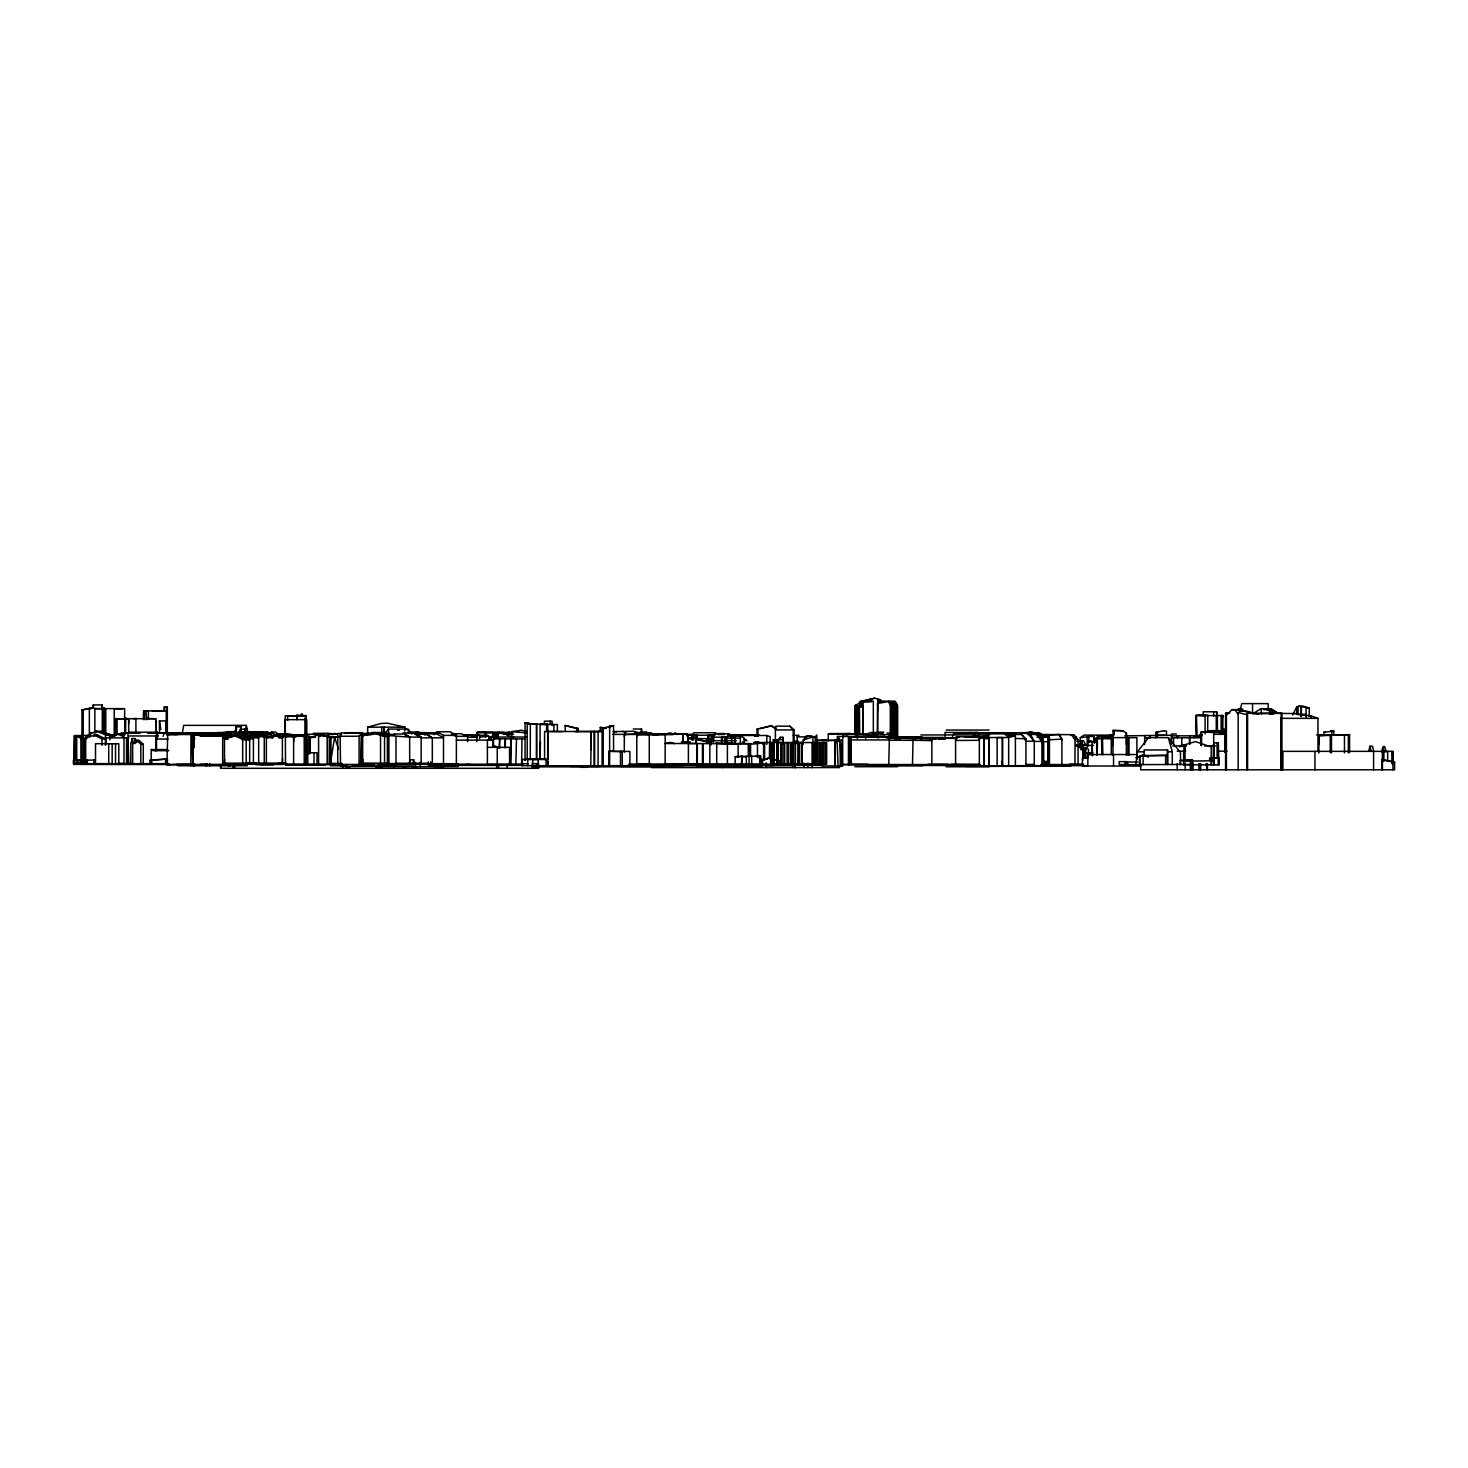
<?xml version="1.0" encoding="UTF-8"?>
<svg xmlns="http://www.w3.org/2000/svg" width="1468" height="1468" viewBox="0 0 1468 1468"><rect width="100%" height="100%" fill="white"/><g stroke="black" fill="none" stroke-linecap="round" stroke-linejoin="round"><path stroke-width="1.5" d="M102.044 708.383L102.044 704.952M525.067 760.571L525.067 722.751L530.352 723.687L530.278 759.36L536.572 759.084L536.572 724.201M726.128 741.909L726.128 737.431M741.487 736.257L728.055 736.257L726.807 738.184L735.083 738.11L735.083 742.551L735.083 738.11L740.331 738.055L741.487 736.257L744.203 738.11L744.221 742.533M795.197 763.599L795.197 767.581L795.197 763.36M1155.958 735.284L1155.958 732.404L1157.445 732.092L1157.445 736.624M1113.093 730.458L1122.726 730.734L1113.093 730.458L1113.093 737.175M1122.726 730.734L1126.396 733.138L1126.36 755.158M104.815 724.274L104.962 713.173M1280.812 745.193L1281.179 718.347L1281.179 769.801L1281.179 713.173M128.633 723.632L128.707 719.1L124.725 718.127L124.725 733.56M688.18 742.863L687.905 738.441C703.814 734.661 690.749 744.459 697.961 739.707L710.824 741.927L709.484 738.899L707.778 738.881L706.42 741.927M540.096 724.219L540.096 759.084L544.408 759.103M540.096 759.084L540.463 741.689M1112.983 755.139L1112.964 734.661L1113.992 734.679L1114.084 730.734L1113.093 730.715M103.366 730.899L103.512 726.458M1077.457 745.836L1081.127 743.762L1081.2 749.983M362.798 759.378L362.651 763.69L362.651 733.156L341.475 732.899L340.154 735.358L340.521 764.443M282.553 758.864L282.37 763.397L282.37 735.174L285.508 735.174L286.352 737.23M224.677 759.084L224.476 763.47L224.476 735.229L193.115 735.321L193.17 765.856M287.6 716.09L306.133 715.613L296.83 716.09L296.83 719.65L296.885 714.879L300.353 715.632L301.601 713.98L303.876 716.127M778.591 744.037L778.591 739.615L780.297 737.285L782.976 737.34L782.811 744.037M548.041 761.543L547.674 765.69L547.674 731.504L562.538 731.559M891.425 735.028L891.425 705.613L888.654 701.52L877.534 703.484L877.295 734.349M1041.069 764.461L1078.062 764.626L1078.062 739.67L1074.374 735.229L1072.117 735.229L1075.035 738.881L1074.961 764.626M1111.68 734.991L1109.716 735.505M798.409 759.727L797.876 764.021L797.876 742.496L802.023 742.68L802.023 764.021M854.89 734.624L854.963 705.723L861.294 701.961L859.441 705.723L859.697 734.624M365.147 734.936L366.505 733.468L372.762 733.505M341.879 763.378L330.373 763.378L334.649 737.12L338.814 737.101M1222.037 719.981L1222.789 715.595L1196.548 715.466L1196.548 736.092M413.719 763.323L413.719 759.782L410.049 759.782L409.388 763.323M413.719 759.782L413.077 763.323M1296.226 714.255L1311.364 715.98L1317.97 718.347L1317.97 751.359M889.186 738.037L888.746 740.221L912.509 740.331L912.968 738.037L915.995 738.477L889.186 738.037L935.52 738.808L913.059 737.89L912.509 764.589M980.055 736.789L956.329 736.789L955.595 740.478L979.34 740.312L980.055 736.789L982.514 737.303M888.746 764.589L889.424 736.734L895.04 736.844L886.415 736.808M932.492 737.89L931.85 740.643L912.509 740.221M1112.946 745.524L1112.946 738.679L1110.303 734.624L1108.322 737.633L1099.073 736.367L1098.853 738.789M697.961 739.707L707.025 741.964L707.778 738.881M133.588 743.579L134.873 738.532L132.267 738.532L130.799 743.689L130.799 764.076M1085.329 749.542L1087.182 747.891L1088.467 749.542L1088.467 755.745M304.592 741.267L305.803 736.899L299.233 735.193L293.618 736.899L293.839 741.267M262.442 734.587L260.772 732.257L252.955 732.257L252.551 733.67L252.973 732.293L238.954 732.293L235.889 733.56M1373.699 751.359L1372.507 746.239L1369.956 746.239L1368.726 751.359M240.495 733.633C236.954 724.917 247.23 733.431 246.22 725.357L183.702 725.357L182.472 732.275M241.137 733.486L241.137 726.899L235.926 726.899L236.66 733.633M240.495 729.046L241.137 726.899M194.363 765.856L194.583 763.764L194.583 765.856M983.45 737.101L964.971 737.028L982.826 737.505M855.972 734.624L855.972 705.117M1167.684 751.799L1172.29 751.781L1172.29 764.498M649.388 735.009L649.076 733.358L645.645 732.55L645.039 734.495L636.506 734.569M1220.275 732.844L1220.385 734.33M983.854 765.801L984.276 737.358L989.138 737.358L989.138 765.801M988.698 765.801L989.138 737.358M1381.461 751.763L1383.205 746.423L1383.884 751.763L1386.306 751.359M952.457 736.863L953.686 733.394L979.101 733.266M1310.685 717.815L1311.364 715.98M156.507 750.442L156.507 739.028L158.159 735.633M838.54 739.982L838.87 739.101L837.054 739.707L835.237 743.964M163.058 736.33L164.269 733.211M259.726 734.899L260.772 732.257M858.156 734.624L858.56 705.704L857.018 706.567L856.908 705.08L855.972 706.31M978.385 736.11L979.706 732.844L1025.985 732.844M155.883 750.974L155.883 735.982L157.516 732.202L128.854 732.202L127.918 734.606L128.854 763.819M265.561 736.606L266.222 735.101L251.01 735.101M90.3 735.34L74.501 735.633L73.749 764.424L170.673 764.516M228.457 737.358L230.127 733.596L208.97 733.761M624.304 736.385L625.166 734.459L636.672 733.963L687.299 733.982L688.272 736.863L687.244 736.863M636.782 736.404L637.663 734.459L649.223 733.963M1183.814 761.158L1184.823 760.754L1184.823 751.029M305.234 736.22L309.142 736.22L307.473 739.817L307.473 754.552M236.66 729.064L235.797 730.936L235.008 730.22M1184.291 761.176L1213.651 760.754L1213.651 764.846M195.372 733.945L192.767 737.854M229.577 735.835L226.861 738.844M1292.666 715.008L1296.758 706.86L1302.483 705.998L1309.236 708.09L1309.236 716.292M1079.714 744.753L1081.971 740.606L1083.439 740.606L1085.696 744.753M1303.382 714.769L1302.391 714.953M266.185 734.257L267.561 731.89L269.194 733.468M778.902 739.615L780.297 737.285M1181.006 746.661L1182.015 744.992L1185.869 744.992M890.305 702.805L891.994 702.915L893.076 705.613L893.076 735.028M891.994 702.915L895.774 702.346L897.554 705.613L897.554 737.303M416.27 732.275L424.674 733.468M726.807 742.533L726.807 737.211L728.99 733.816L731.192 737.982M797.216 743.799L797.216 736.899L798.445 735.009L799.106 736.275M1107.643 738.679L1108.322 737.633M744.643 740.826L745.726 739.23L746.955 740.973M624.304 752.203L624.304 734.385L626.322 731.504L633.369 731.156L637.406 732.66L637.406 734.385M384.799 734.018L388.268 729.082L408.177 729.064L411.682 734.018M193.482 748.588L193.482 737.138L195.428 734.404L210.86 734.404M859.661 704.658L861.643 701.961L862.762 707.117L862.762 734.624M920.986 739.615L922.601 737.45M362.541 733.963L361.825 734.899M1167.684 764.498L1167.684 749.964L1144.141 749.964L1144.141 755.414L1167.39 755.378L1143.113 756.002L1144.324 755.158L1143.113 754.956L1139.553 756.259L1139.553 764.498M815.235 743.799L815.235 736.881L806.593 735.743L803.198 740.129L803.198 744.386M858.156 706.714L859.441 705.723M1135.865 764.498L1137.388 751.836L1148.582 737.633L1168.345 737.633L1180.492 752.46L1180.492 764.498M1086.063 757.818L1085.623 747.891L1084.357 749.542L1084.357 757.818M1084.577 749.542L1085.733 748.074M300.922 715.98L302.335 714.2M296.976 715.834L300.353 715.632M506.845 734.807L508.956 732.257L512.424 732.257M887.094 738.331L889.535 735.523L891.351 735.45M691.648 739.633L691.648 735.211L693.795 732.752L715.723 732.752L713.558 735.211L713.558 741.854M365.624 734.991L366.725 733.743L364.064 734.771M1097.018 754.662L1097.018 738.679L1099.073 736.367M1179.52 746.9L1180.969 745.414M1226.404 715.246L1231.964 709.668L1241.543 710.145M241.082 764.7L166.893 764.956L167.719 734.202L191.831 734.202L192.73 764.956M166.893 735.028L191.831 734.202M1080.264 745.726L1080.264 737.743L1088.816 736.569C1096.156 736.275 1094.082 735.743 1095.036 742.735M227.723 733.284L228.439 732.587L212.493 733.339M329.566 734.33L337.181 733.816L328.263 734.569M233.228 735.028L234.421 733.945L238.422 734.642M433.904 734.697L437.17 731.743L450.07 731.743L456.42 735.395L456.364 764.131L522.865 764.369M143.277 764.076L143.277 744.313L138.91 740.202L136.579 740.202L132.652 743.542L132.652 764.076M137.57 741.34L134.873 743.615L134.873 738.532M1047.767 761.433L1043.124 765.103L1043.106 736.991L1049.437 737.175L1049.437 765.103L1040.94 765.103M697.025 735.431L692.199 735.358L691.942 738.771M86.759 738.643L80.318 738.661L80.905 737.064L74.391 735.707L74.391 760.791M80.318 737.486L75.088 735.541L75.088 760.846M1074.723 738.312L1076.539 736.973M712.971 735.358L707.925 735.431L712.971 735.358L712.861 742.001M673.867 733.725L675.262 732.716L677.372 734.569M1080.264 737.743L1084.081 735.119L1112.56 735.119M722.458 767.581L726.109 765.195M264.552 736.606L271.525 732.055L275.452 732.055L282.59 737.266M1333.696 735.321L1349.569 734.661L1349.569 752.607M1268.26 708.75L1273.196 711.741L1273.196 713.925L1266.187 708.75L1260.865 708.75L1252.553 713.925L1276.059 713.338L1276.059 711.741L1271.141 708.75L1263.746 709.815M296.408 734.936L306.537 735.395M1238.185 769.801L1238.185 712.604L1241.286 710.696L1258.626 713.925M493.12 745.267L499.652 747.909L499.689 738.661L493.487 738.991L493.487 745.524M257.102 737.578L258.662 737.762L258.662 763.47M493.487 738.991L497.028 737.046L526.7 737.028M1318.888 752.956L1318.888 734.899L1349.569 734.661M499.102 747.671L499.689 738.661M651.902 765.911L521.599 765.69L522.002 739.083M490.349 739.083L490.349 736.844L494.551 735.431L492.844 735.523L493.707 735.064L496.423 736.477M490.973 739.083L492.037 736.771L490.349 736.844M507.488 735.358L514.002 737.358L512.277 737.285M504.717 747.671L505.359 738.661L505.359 747.671M510.258 764.865L510.919 738.698L510.919 764.865M515.819 764.865L516.479 739.083M205.612 736.074L208.896 734.367M602.082 765.69L602.082 728.44L603.201 727.889L603.201 765.69M87.805 735.34L96.227 731.229L100.76 731.229L109.898 734.679L109.898 739.817M1236.405 710.072L1240.442 708.457L1237.084 710.072M1087.953 746.368L1087.953 741.817L1090.43 740.624L1093.22 741.817M258.313 733.486L262.442 731.541M327.401 735.174L331.107 733.413L327.401 734.881M332.337 734.771L335.181 733.413L326.96 734.899M229.87 765.856L228.201 765.856L229.834 765.745M330.061 764.443L330.135 737.101L318.593 734.862L309.656 737.707L309.656 753.341M340.521 736.294L359.091 736.202L361.55 732.917L361.55 764.443L340.154 764.443M379.368 732.881L385.992 732.642M371.294 734.018L370.56 733.982M770.516 757.451L760.644 760.919L770.516 757.451L772.608 764.296M191.611 734.33L193.794 733.394L187.941 733.431M117.917 734.697L121.385 733.211L140.249 733.211M229.357 735.578L199.832 735.578L208.438 734.826L205.171 736.22M224.476 735.229L225.595 739.34L224.476 738.844L233.485 735.174L237.027 735.174L246.184 739.321L246.184 763.507M402.636 768.296L406.489 766.736M233.412 736.33L242.275 734.257L253.413 738.698L249.67 738.679L238.587 734.257M238.403 735.798L236.054 736.165M319.657 736L323.088 734.642L328.245 737.156L334.649 737.12L338.502 749.231M1096.706 755.139L1096.706 738.239L1099.367 737.762M123.771 735.321L117.385 733.761L109.439 736.771L112.082 736.734M603.201 728.018L613.551 725.596L613.551 751.451M608.651 727.431L613.551 725.596M988.203 735.872L979.34 737.578L979.34 765.801L1041.986 765.617L1041.876 737.009L1043.106 736.991M1135.865 757.708L1139.755 756.259L1139.755 764.498M291.967 736.422L296.995 734.569M864.652 734.826L870.799 732.55L878.359 732.55L884.25 734.936L876.946 735.028L870.799 732.55M1137.388 757.708L1142.599 755.8M278.828 737.982L286.535 735.248L296.573 736.716M532.352 765.69L532.866 759.36M532.352 759.543L538.683 759.36M842.962 734.844L847.917 734.422L846.541 734.807M463.117 736.404L466.732 735.174M828.282 740.881L828.282 734.073L829.842 733.541L850.284 733.541L843.972 734.018M266.35 763.397L266.35 737.835L274.241 735.174L283.471 737.395M270.02 737.872L278.021 735.174M767.929 758.571L760.644 759.763M741.267 765.47L741.927 756.204L741.927 765.47M322.666 734.862L319.125 735.982L323.088 734.642L328.245 736.808M300.83 735.193L298.243 736.257M741.267 756.424L760.699 756.112L760.699 765.47M649.278 734.44L661.407 734.477M1184.291 760.351L1184.291 744.9L1195.484 741.615L1211.284 746.973L1211.1 764.846M636.782 734.422L648.911 734.477L636.782 734.422L636.782 764.204M932.749 739.01L938.346 738.037L934.621 739.12M1041.986 735.633L1059.18 734.422L1061.915 739.138L1061.915 764.791L1040.757 764.791M93.897 734.899L101.953 738.954L105.421 738.936L97.402 734.899L85.695 737.175L85.695 764.424M366.486 733.651L367.679 734.936L367.679 727.155L381.001 723.485L387.387 723.173L404.838 727.155L404.838 731.046M93.567 735.963L97.402 734.899M87.805 737.56L85.695 737.175M473.1 736.441L477.1 735.248M310.666 737.707L315.088 737.211M759.929 728.642L771.526 725.779L776.333 728.477M748.9 744.404L763.599 742.973L763.599 759.598M509.029 734.459L503.818 734.239L509.396 732.862M1209.815 757.855L1214.128 757.782M136.359 733.229L137.57 733.046M757.029 735.651L757.029 729.137L771.526 725.779M1209.357 758.883L1218.844 757.782L1218.844 764.846L1183.061 764.791M874.818 698.199L859.661 701.796L874.506 698.199L880.653 699.961L880.653 701.796L877.754 701.796M257.781 737.193L248.019 733.009L244.11 733.009L228.623 737.762M1266.609 709.815L1271.141 708.75M692.492 739.835L692.492 735.45L696.639 735.431L696.126 740.991M255.726 736.239L262.093 734.844L269.415 736.918L253.964 736.551M1319.218 744.221L1318.888 735.468L1323.934 735.413L1323.934 732.293L1333.77 731.082L1333.77 735.45M477.357 736.863L477.357 732.422L486.018 732.385L476.953 732.459L476.806 741.689M200.731 733.064L203.061 732.605M1166.436 735.505L1166.51 731.137L1163.977 730.715M362.651 733.156L363.715 735.651L362.651 735.174L372.138 733.193L384.543 735.927L384.543 763.69M369.147 734.661L376.193 733.193L384.543 735.927M1164.381 730.66L1155.958 732.404L1155.958 736.899M185.408 733.376L222.31 732.532L227.944 734.862M1201.558 732.44L1209.724 730.77L1210.825 732.055M774.719 765.47L735.193 765.47L735.193 756.699L741.927 756.204M565.308 731.523L565.07 725.504L578.319 728.495L578.319 731.468L576.851 731.559L576.851 728.495L565.07 725.504M753.8 742.881L757.983 742.056L764.608 744.166L756.662 742.056L753.469 742.643M1036.995 737.175L1049.437 737.175M1043.821 737.303L1048.225 736.422M389.185 735.431L382.487 735.798M81.969 737.083L81.969 709.888L93.071 708.126M91.236 708.457L81.969 709.888M1024.187 733.431L1030.72 732.257L1041.161 733.578M1028.573 732.642L1030.646 732.257M1024.205 733.413C1024.499 730.825 1046.152 734.404 1038.702 733.688M338.814 736.496L330.392 737.762L334.649 737.12M1024.737 733.413L1031.343 732.238M485.541 732.495L485.541 736.918L485.541 732.495L493.046 732.514L493.046 736.936M1268.187 709.925L1268.187 703.612L1241.781 703.612C1238.185 715.338 1245.598 708.365 1251.121 713.081M687.299 742.478L681.446 742.478L690.254 742.001L681.978 742.001M189.555 733.596L187.188 733.56M1241.818 710.989L1243.635 710.696M1209.815 745.983L1213.761 745.414L1210.109 745.983M493.046 732.514L492.532 736.991M498.753 732.404L498.074 736.936M1201.099 735.101L1199.283 735.358L1202.255 735.413M602.082 730.972L598.082 731.523L598.082 765.69M665.683 733.982L662.05 734.44L665.775 734.33M1092.192 755.525L1092.082 742.001L1095.99 741.579M363.715 734.624L367.936 734.165L362.761 734.165M305.858 752.992L307.785 752.79L307.785 765.287M1099.367 738.257L1095.917 738.404L1095.917 741.909L1097.458 741.927L1097.11 755.139M247.211 734.128L247.34 729.192L247.34 733.761M479.614 737.101L488.789 736.239L488.679 740.239M667.646 734.44L645.571 734.44L672.968 734.569M384.322 736L388.837 735.633M385.662 736.239L389.681 735.908M687.299 733.982L669.647 734.422M1137.994 761.984L1127.864 761.984L1127.864 764.663L1192.401 764.424L1192.401 759.653L1184.181 760.185M1180.345 764.424L1180.345 760.479L1192.401 759.653M104.081 708.659L102.265 707.998L105.035 708.732L102.265 708.622M150.103 763.58L150.103 760.185L167.407 759.048L167.389 763.635M150.103 760.185L167.407 759.048M1164.381 735.284L1124.892 735.89L1126.525 735.908L1126.396 733.138M971.1 732.514L962.513 733.082L978 732.514L979.89 734.239M383.313 735.101C395.754 735.89 408.324 737.707 421.169 736.918L421.169 763.782M688.198 743.469L697.318 743.524L697.318 763.947L665.151 763.947M1269.325 714.145L1273.196 713.925M1087.953 757.928L1082.393 758.259L1082.393 765.984L1140.875 766.076M423.279 732.899L417.096 733.248L438.657 733.009M1070.851 735.431L1074.374 735.229M1000.827 732.642L1008.718 733.027M1061.915 739.138L1049.437 739.762L1046.317 734.422M490.973 737.34L497.028 737.046L496.991 732.532L507.946 734.606L499.322 732.532M499.102 738.954L505.359 738.661M504.717 738.991L510.919 738.698M510.258 739.046L516.479 738.734M515.819 739.083L522.002 738.789M521.635 738.991L525.067 738.826M1298.464 705.998L1309.236 708.09M755.58 756.387L759.727 756.204L759.727 765.47M368.468 734.495L375.478 732.917L384.543 736.422L388.91 736.551L388.91 763.415L360.963 763.342M652.893 734.495L657.682 734.569M982.019 733.193L1015.984 733.174L1008.351 732.642M382.818 734.165L394.855 734.551M367.679 727.155L404.838 727.155L398.434 727.155M409.26 733.119L411.756 733.064M418.197 733.119L420.71 733.064M1241.139 709.613L1231.964 709.668M225.008 732.716C258.35 731.523 204.272 733.284 230.109 732.128M227.412 732.734L218.897 732.844M235.192 732.569L240.422 734.991M1330.632 735.284L1320.778 734.862M286.847 736.734L285.508 736.716L294.976 736.808L293.618 736.899M828.282 734.073L865.698 734.073L865.698 738.624M815.235 736.881L806.593 735.743M1034.279 741.156L1025.93 741.303L1021.086 733.027L1029.527 733.027L1034.279 741.156L1034.279 765.617M195.831 733.138L216.42 732.881M228.623 737.285L231.687 737.248M330.135 737.101L318.593 734.862L318.593 764.498M876.139 733.064L882.708 732.972M114.376 736.184L109.898 735.615M804.152 740.129L803.198 740.129L812.905 736.918L812.978 763.984M485.633 732.55L508.974 732.349M777.508 760.442L779.031 760.442L779.031 764.296L696.382 764.094M1184.291 744.9L1184.493 760.351M1382.379 759.837L1382.195 769.801M574.318 731.559L599.366 731.523M109.898 734.679L105.421 734.697L96.227 731.229M414.618 733.615L424.858 733.872L425.096 735.284M306.041 765.287L306.041 736.257L298.022 736.019M233.485 735.174L242.679 739.34L249.67 740.037L241.119 737.505M750.57 755.084L750.57 743.67L748.276 743.689L748.276 755.084M1037.894 733.725L1040.684 733.706L1044.849 737.67M1035.032 733.761L1039.583 733.743L1030.793 732.22M691.648 735.211L692.089 739.835M224.476 738.844L228.035 739.34M797.216 736.899L806.446 736.863M1008.424 735.853L1015.397 735.853L1004.773 733.853L990.331 733.853L979.34 737.578L1008.663 737.505L1015.397 735.853L1015.397 765.801M1180.345 760.479L1181.795 760.461M540.811 724.531L547.729 724.44L547.729 731.009M757.029 729.137L757.983 729.119L757.983 735.651M362.651 735.174L364.963 735.174M259.304 735.56L252.111 735.578L266.222 735.101M209.869 736.019L211.906 736.019M852.853 736.789L855.275 736.789L850.669 736.734L850.669 764.424L965.834 764.681M936.089 738.331L945.098 739.266M1112.983 737.633L1126.341 737.615M1149.517 738.037L1144.636 738.037L1148.104 737.67M697.318 743.524L665.151 743.524L669.848 742.386L674.693 743.579M894.966 701.135L877.754 701.135L880.653 701.796M871.515 701.796L861.055 701.796L871.515 701.19M89.071 708.255L94.87 708.255L94.833 733.101M102.87 732.844L102.742 707.998L105.035 708.659M94.833 708.622L124.633 708.622L124.633 718.806M114.651 708.787L122.578 708.787M146.708 719.779L145.901 710.842L166.233 710.916L166.233 732.275L166.324 720.916L159.443 720.916L159.517 732.275M152.03 710.824L163.517 710.916M1273.196 711.741L1276.059 711.741M1229.799 712.953L1225.578 712.953L1225.578 769.801M1274.04 713.338L1297.675 713.595M1298.006 714.255L1306.318 714.255L1306.318 717.301M1196.218 735.138L1196.035 715.356L1196.842 736.092M1205.081 734L1205.118 715.191L1207.852 715.632M298.261 715.834L285.251 715.834L285.508 765.25L317.015 765.03L317.015 752.754L305.858 752.754M1205.118 715.191L1196.035 715.356M136.267 718.421L133.148 718.696M1280.5 718.347L1317.97 718.347M114.889 736.312L114.889 718.678L156.067 718.714L156.067 732.422M115.844 718.843L126.303 718.843M128.707 719.1L124.725 718.127M154.672 718.714L146.561 718.494M306.115 719.65L284.792 719.65L284.792 735.211M155.902 721.008L155.7 732.349M525.067 722.751L530.352 723.687M540.352 724.293L557.363 724.531L557.363 731.358M794.096 729.926L789.839 726.165L775.856 726.165L775.416 729.926L794.096 729.926L794.096 743.524M600.265 727.412L605.99 728.165L600.265 727.412L600.265 731.523L602.008 731.468L544.573 731.523L544.573 759.488M576.851 728.495L578.319 728.495M602.082 728.44L605.99 728.44M770.847 725.779L775.416 728.495M633.277 729.009L641.589 729.009L641.589 733.523L641.516 729.009M946.144 730.055L989.157 730.055M397.644 730.183L399.369 730.183M1210.66 730.642L1219.486 730.642M512.002 737.688L512.002 731.651L521.287 730.257L526.572 731.303M626.322 731.504L613.275 731.504L616.505 732.037M227.21 733.56L227.723 731.89M267.561 731.89L238.532 731.89L240.55 733.468M407.884 732.092L419.132 732.238M640.36 732.257L646.599 732.257M94.282 732.44L96.558 732.44M102.008 732.477L114.376 735.56M371.624 732.532L386.176 732.532M409.278 732.569L423.977 732.569M476.953 732.459L503.689 732.422M634.616 732.55L645.645 732.55M978 732.514L945.062 732.44L945.062 736.899M1226.349 732.514L1200.696 732.183L1200.732 745.414M91.75 732.605L89.823 732.605L89.823 737.101M150.103 732.862L153.645 732.862M156.324 732.752L158.544 732.752M163.333 732.844L166.012 732.844M233.889 732.66L240.55 732.66M360.596 732.697L344.815 732.697L345.494 733.615M408.434 733.082L427.812 733.064M432.748 732.826L437.813 732.789M138.322 733.064L123.936 733.064L123.936 736.918L117.385 733.761M147.461 732.936L151.02 732.936M154.984 733.156L156.948 733.156M158.544 733.009L194.216 732.917M376.322 733.009L387.313 733.009M438.914 732.881L403.186 732.936L409.664 736.918L409.664 763.654M886.911 733.064L889.076 733.064M969.577 733.064L975.192 733.064M148.323 733.193L179.903 733.211M225.118 733.266L223.173 733.266M248.771 733.284L271.727 733.468M313.326 733.303L329.089 733.303L329.786 734.642M361.073 733.486L371.918 733.486M724.366 733.468L717.907 733.615M253.395 733.706L271.91 733.725M278.296 733.725L280.682 733.725M341.475 733.486L337.75 733.486L337.75 763.947L341.475 763.947M394.048 734.018L403.149 734M451.997 733.706L460.897 733.706L467.595 736.367L467.595 741.689M179.848 733.945L224.09 734.037M256.386 734.073L271.727 734.073M728.99 733.816L715.705 733.816L713.558 737.193L726.128 737.211L726.073 741.909M1176.382 734.018L1171.574 734.018L1171.574 736.661M229.1 734.22L223.595 734.202M259.799 734.257L263.433 734.661M305.124 734.294L324.722 734.294M503.818 734.239L513.616 734.239M612.596 734.385L624.304 734.385M686.106 734.349L691.355 734.349M1213.706 734.33L1226.349 734.33M174.05 734.477L177.481 734.477M185.207 734.44L203.226 734.44M221.521 734.532L239.449 734.532M362.229 734.587L371.844 734.624M625.166 734.459L637.663 734.459M717.907 734.495L724.366 734.532M894.783 734.679L884.25 734.679L878.359 732.147L883.681 732.165M1027.417 734.44L1071.934 734.661L1074.961 740M1200.384 734.697L1202.255 734.697M290.939 734.991L306.372 734.991M340.227 734.734L341.493 734.734M360.963 734.734L365.037 734.734M728 734.918L759.195 734.973M920.858 734.954L989.579 734.954M1316.576 734.862L1331.476 735.303L1331.476 752.882M293.178 735.266L297.343 735.266M686.4 735.266L713.558 735.211M793.252 735.321L797.179 735.321M865.698 735.193L876.946 735.229L850.614 733.853L861.386 734.807M1155.885 735.284L1171.501 735.284L1171.391 744.349M300.206 735.431L305.748 735.431M463.961 735.34L479.614 735.34L479.614 738.661M728.073 735.486L766.773 735.486L770.149 736.624L770.149 743.047M1042.243 735.413L1046.244 735.413M200.033 735.817L231.687 736.22M258.331 735.89L260.68 735.89M264.717 735.927L272.589 737.798M734.422 735.945L736.275 736.165L735.505 734.752M972.678 735.908L978.422 736M1041.711 735.651L1046.097 735.651M1109.313 735.835L1097.312 735.835L1097.312 742.459M1171.409 735.853L1201.558 735.817M272.534 736.11L268.717 736.11L272.699 737.835M292.26 735.945L297.417 736.22M298.72 736.019L301.784 736.019M758.277 736.092L754.736 736.22M857.789 736.459L837.311 736.459L837.311 740.808M889.424 736.734L850.669 736.734L851.348 764.424M907.279 736.771L894.324 736.771L921.61 736.881M305.179 737.248L314.941 737.248M467.595 737.266L476.806 737.248L470.953 735.743M855.514 736.826L878.635 736.899L873.717 736.826M721.485 737.431L726.807 737.211M1041.986 737.175L1040.775 736.422M244.11 733.009L253.413 737.762L258.662 737.762M978.165 737.505L989.138 737.578M1171.391 737.762L1200.732 737.762L1200.714 735.615L1194.071 736.11L1194.071 737.762M128.854 737.89L105.99 737.89L105.99 744.313M956.457 737.835L941.373 737.835L957.209 738.514M735.083 738.202L731.688 738.202L731.688 742.551M896.636 738.129L900.838 738.936M1096.706 738.239L1098.853 738.239M1097.018 738.679L1112.946 738.679M713.687 738.753L688.07 738.459M744.221 739.065L744.643 740.991M778.591 739.615L783.141 739.615L783.141 744.037M827.805 739.633L815.547 740.496L835.237 740.533M456.364 740.111L493.12 740.111L493.12 747.34M777.618 763.91L773.361 763.91L773.361 739.633L777.618 740.184L777.508 764.296M851.348 739.945L888.746 739.945M488.697 740.239L490.184 740.239M710.824 740.643L736.404 740.643M1076.705 741.303L1080.264 741.303M1087.953 741.817L1096.449 741.817M707.025 741.927L710.824 741.927M1092.082 742.001L1097.275 741.817M753.855 742.478L826.649 742.588L826.649 763.984L778.609 764.021M1092.192 744.973L1092.596 755.708M1075.989 745.322L1085.659 745.322M1078.099 745.45L1093.495 745.45M1075.989 746.001L1080.063 746.001M1172.693 745.946L1186.474 745.946M1204.512 745.946L1215.669 745.946M487.394 747.34L509.561 747.34L509.561 764.131M151.222 749.561L166.893 749.561L168.747 750.68L153.076 750.662L151.222 749.561L151.222 761.488M1177.189 751.194L1185.685 751.029M1217.614 751.194L1227.064 751.194M608.871 765.69L608.871 751.286L629.9 751.451L629.9 765.69M1281.931 751.359L1393.242 751.359L1393.242 763.654M608.871 751.286L622.267 751.653L620.487 751.286L620.487 765.69M1137.388 751.836L1144.324 751.818M1091.183 752.754L1092.761 752.754M306.041 752.79L307.785 752.79M1084.357 752.864L1084.87 757.378M1086.008 752.864L1092.467 752.864M758.057 756.699L758.057 755.58L759.727 756.204M735.193 756.699L745.799 756.699M1213.761 757.782L1218.844 757.782M545.839 759.084L525.727 759.121M521.599 759.488L548.206 759.488L548.206 731.394M771.654 765.47L771.654 759.874L774.719 759.874L770.315 759.121L774.572 760.442M95.181 760.094L73.4 760.094L73.4 763.764L112.155 763.599M761.195 759.965L762.516 760.185L762.516 765.47M1183.061 761.121L1184.823 761.121M1043.124 761.433L1048.684 761.433L1048.684 765.103M1382.379 751.359L1382.379 769.801L1382.195 759.837L1394.6 762.241L1394.6 769.801L1140.691 769.801L1140.691 763.599M73.822 763.066L86.759 763.066M247.028 762.901L256.184 762.901M278.296 763.14L285.086 763.14M79.364 763.305L82.648 763.305M117.513 763.378L123.147 763.378M222.475 763.397L286.04 763.25M396.048 763.433L428.674 763.378M117.385 763.672L169.077 763.635M224.109 763.562L286.59 763.58M329.566 763.764L342.172 763.764M360.577 763.488L457.943 763.709M522.351 763.745L528.26 763.745M532.352 763.599L538.683 763.599M127.918 763.819L168.031 763.837M238.917 763.947L286.352 763.874M329.786 763.91L335.181 763.91M360.688 763.947L361.678 763.947M407.131 763.782L443.501 763.782L443.501 735.376L437.17 731.743M452.511 763.782L458.181 763.782M636.782 763.966L649.957 763.966M78.777 764.259L124.597 764.259M142.947 764.094L167.334 764.094M171.701 764.296L193.794 764.186M200.51 764.296L206.511 764.296M225.778 764.186L236.862 764.186M267.268 764.094L330.685 764.388M362.211 764.222L374.45 764.222M378.065 764.241L398.268 764.241M628.708 764.333L691.355 764.204M802.629 764.241L822.704 764.333M841.568 764.333L867.808 764.333M927.941 764.222L931.538 764.222M933.685 764.112L948.622 764.241M950.603 764.241L979.615 764.167M1069.365 764.112L1083.623 764.112M176.288 764.443L233.449 764.406M260.405 764.553L283.214 764.479M286.077 764.608L330.685 764.479M465.65 764.516L470.512 764.516M489.156 764.479L521.342 764.479M629.001 764.498L767.984 764.479M789.656 764.479L810.061 764.479M822.704 764.388L817.456 764.333M1025.857 764.461L1034.279 764.461M255.744 764.81L273.488 764.81M302.335 764.865L325.437 764.865M382.469 764.901L414.013 764.901M432.161 764.828L453.19 764.828M490.349 764.865L522.443 764.92M628.561 764.865L697.979 764.773M841.549 764.773L960.274 764.718M969.155 764.975L980.496 764.975M354.595 765.158L369.459 765.158M628.267 765.011L670.674 765.232M790.39 765.268L822.41 765.268M896.636 765.03L980.826 765.213M1080.264 765.25L1081.622 765.25M434.271 765.544L428.326 765.544L428.326 761.874M443.464 765.379L520.369 765.379M612.596 765.599L618.212 765.599M629.644 765.562L637.406 765.562M662.857 765.47L683.758 765.47M874.157 765.379L948.53 765.525M247.34 765.745L177.848 765.745M346.852 765.764L330.575 765.764L330.575 761.709M354.173 765.727L397.277 765.727M665.114 765.764L729.009 765.819M766.81 765.617L791.747 765.617M880.598 765.709L922.803 765.69M1057.896 765.654L1086.779 765.654M351.99 766.131L372.67 766.131M697.098 766.094L762.699 766.021M866.414 765.911L887.112 765.911M340.686 766.369L382.873 766.259M434.014 766.479L457.979 766.479M570.667 766.424L581.126 766.424M586.429 766.424L599.421 766.424M620.524 766.406L673.261 766.351M966.238 766.406L1070.814 766.223M379.368 766.59L444.107 766.59M854.89 766.7L897.554 766.7M946.144 766.755L989.157 766.755M533.581 766.846L581.053 766.846M585.787 766.846L665.004 766.846M580.521 767.305L586.815 767.305M651.498 767.581L839.714 767.581M634.892 732.66L637.406 732.66M361.55 733.156L360.541 764.443M673.757 734.183L685.171 734.202M443.501 735.376L456.42 735.395M467.595 736.367L456.42 736.349L451.428 734.367M878.745 736.808L870.707 736.789L872.965 736.826M128.854 735.945L155.883 735.982M289.288 736L294.976 736.808M432.326 763.782L432.326 737.817L421.169 737.835L414.563 733.835L436.84 733.908L443.501 737.835L432.326 737.817L425.72 733.908M983.854 738.679L988.698 738.679M156.507 739.028L168.031 739.046M464.842 735.211L487.413 735.248L488.789 736.239M1218.844 764.846L1218.367 742.881L1213.834 742.881L1213.834 758.259M810.409 737.156L815.235 737.175L816.63 735.009L817.291 741.597M753.855 742.936L763.599 742.973M95.585 708.659L102.283 708.695M773.361 739.633L777.618 740.184M859.697 707.081L862.762 707.117M1330.632 730.825L1333.77 731.082M223.723 737.597L225.595 737.615M194.363 764.534L193.336 763.764L193.336 765.856M116.284 718.751L117.477 718.843L114.889 718.678M1323.934 732.293L1325.292 732.312M691.465 738.771L688.364 738.551M266.35 737.835L268.644 737.854M143.515 719.614C142.781 707.631 145.204 707.741 144.506 719.632M1049.014 741.634L1043.693 741.634L1043.693 765.103M857.679 736.863L860.303 736.881M668.362 733.027L671.463 733.082M794.005 741.156L798.115 741.248M652.691 734.624L658.214 734.734L646.287 732.495L656.948 734.349M1015.397 738.459L1025.93 738.771L1025.93 765.801M103.035 732.844L103.237 708.108L103.237 732.844M136.579 740.202L140.818 744.221L143.277 744.313M738.129 743.872L726.33 743.285L738.129 743.762L738.129 757.433M727.394 743.872L715.54 743.285L750.57 743.67M143.515 710.714L146.708 710.842M1198.31 715.466L1205.265 715.852M117.477 718.769L115.844 718.678L115.844 734.807M1273.196 713.173L1276.059 713.338M1007.287 733.101L1008.461 733.174M512.002 731.651L526.351 732.844M770.443 762.387L772.608 762.589M753.836 743.12L757.745 743.505M1210.825 731.009L1209.687 730.77M374.01 732.532L380.909 733.284M648.617 733.211L658.086 734.734M800.519 742.569L802.023 742.68M361.678 735.358L363.715 735.651M531.031 759.36L525.727 758.809L527.196 758.809L527.196 724.256L547.27 724.219L547.27 730.807M805.95 737.505L807.125 737.67M292.609 736L294.059 736.202L293.068 736.11M769.691 758.699L779.031 760.442M77.859 760.204L82.575 761.085L77.859 760.204L77.859 763.709M257.634 733.706L259.194 734.018M648.617 733.523L654.765 734.734M758.057 755.58L760.699 756.112M304.83 735.982L305.803 736.184L304.225 736.184L304.225 765.25M936.089 738.165L941.227 739.211M956.329 736.789L958.769 737.303M885.901 737.523L868.34 735.743L878.635 737.872M980.826 737.101L983.487 737.67M375.881 766.938L382.267 768.296M762.516 760.185L761.617 760.002L761.617 765.47M1381.902 759.415L1394.6 762.241M622.432 731.339L624.946 731.908M84.392 738.569L80.355 737.725L84.392 738.569L84.392 760.846M125 734.734L121.385 733.211M1238.185 712.604L1246.938 714.622M892.948 738.055L896.948 738.991M102.87 708.108L104.265 708.714M114.357 735.321L106.797 734.422L114.376 736.275M1239.781 708.457L1242.864 709.246M1075.035 738.881L1078.062 739.67M880.653 699.961L877.754 699.19L877.754 734.349M695.649 738.404L695.795 742.808M241.871 738.789L246.184 740.074M346.008 766.938L350.173 768.296M104.228 733.725L108.008 734.991M508.956 732.257L512.222 733.468M238.954 732.293L242.275 733.56M1084.705 748.955L1081.127 743.762M1144.141 755.414L1148.361 757.066M412.269 766.755L416.123 768.296M498.276 747.34L499.652 747.909M274.241 735.174L282.37 738.477M404.434 727.981L407.755 730.11M298.995 734.936L302.793 736.624M404.673 734.716L409.664 736.918M1209.559 758.773L1213.651 760.754M227.21 731.89L230.623 733.56M238.844 733.633L234.88 731.67L227.723 731.633L231.577 733.541M388.91 736.551L387.35 736.459L387.424 763.415M759.158 758.038L761.341 759.213L760.296 759.965M294.407 736.349L290.792 734.183L287.508 734.183L290.958 736.239L287.306 733.853L276.534 733.945L279.672 735.872M425.683 733.835L432.326 737.854M414.637 732.936L421.169 736.918M282.737 733.945L285.875 735.872M742.331 741.927L743.872 742.9M282.388 733.853L285.654 736.055M271.525 732.055L276.865 735.963M249.193 733.596L252.79 736.22M1082.76 760.204L1082.76 749.983L1075.934 744.459L1079.457 747.304M1081.2 748.717L1082.76 749.983M1043.693 761.433L1047.767 765.103L1047.767 737.009M1012.535 735.853L1011.03 734.495L1021.508 734.495L1025.93 738.771M1004.773 733.853L1008.663 737.505L1008.663 765.801M789.839 726.165L793.234 729.926L793.234 743.524M942.107 738.404L941.318 737.45L898.673 737.45L898.966 738.551M921.959 737.45L922.748 738.404M1234.716 709.613L1238.185 714.237M1111.294 738.679L1109.459 735.89L1111.294 738.679L1111.294 754.662M89.273 734.514L90.429 736.294M456.236 763.525L457.869 766.479M1041.876 741.56L1037.362 733.248L1039.179 733.248L1041.895 738.239M1059.107 734.661L1061.915 739.854M252.955 732.257L253.854 734M892.232 702.53L893.829 705.613L893.829 735.028M895.774 702.346L897.352 705.613L897.352 737.303M890.507 702.456L892.049 705.613L892.049 735.028M198.088 734.037L198.657 735.229M226.255 734.037L226.824 735.211M893.939 702.475L895.425 705.613L895.425 737.303M193.115 735.321L194.767 738.899M838.87 739.982L842.045 747.285L838.87 739.101M893.755 702.787L894.874 705.613L894.783 738.973M888.654 701.52L890.287 705.613L890.287 735.028M895.517 702.732L896.636 705.613L896.636 737.303M1040.684 733.706L1042.188 737.67M1081.182 743.982L1083.09 748.955L1083.09 757.708M1384.599 746.423L1386.306 751.763M687.336 735.431L688.235 738.312M246.22 725.357L247.34 729.192M1369.956 746.239L1371.167 751.359M1168.345 737.633L1172.29 751.781M1102.468 737.23L1102.872 754.662M709.484 738.899L710.255 741.927M837.054 739.707L838.081 765.947M854.963 705.723L855.018 734.624M1205.999 763.764L1207.357 769.801L1207.357 763.599M74.501 735.633L75.088 738.661M1001.873 761.452L1002.662 765.801L1002.662 737.615L997.121 737.615L997.121 765.801M1081.971 740.606L1082.705 744.753M692.199 735.358L692.969 739.762M721.54 737.431L722.311 741.909L722.256 737.431M159.443 720.916L160.801 729.559M1260.865 708.75L1261.599 713.925M388.268 729.082L389.13 735.248M1101.532 736.33L1101.807 754.662M877.534 703.484L878.048 710.182M1199.87 763.599L1200.365 769.801M782.976 737.34L783.141 739.615M103.769 708.732L104.32 733.156M591.053 749.726L591.31 731.394L590.778 765.69M1207.302 763.599L1207.357 769.801M1126.36 744.423L1126.36 737.67L1136.893 737.67L1136.874 755.653M1392.948 762.241L1392.948 769.801M1391.866 751.359L1391.866 763.654M1387.682 751.359L1387.682 761.397M1383.884 751.359L1383.884 761.397M1373.589 751.359L1373.589 769.801M1348.34 735.284L1348.34 752.9M1344.468 735.284L1344.468 752.882M1331.88 731.064L1331.88 735.284M1330.247 734.899L1330.247 752.717M1314.943 751.359L1314.943 769.801M1306.061 708.108L1306.061 716.311M1301.4 706.714L1301.4 716.421M1300.813 706.75L1300.813 716.421M1298.097 706.695L1298.097 714.476M1296.758 706.86L1296.758 714.531M1282.904 751.359L1282.904 769.801M1281.931 769.801L1281.931 713.173L1246.938 713.173L1246.938 769.801M1252.553 703.612L1252.553 712.457M1247.58 713.173L1247.58 769.801M1226.404 712.953L1226.404 769.801M1225.009 732.477L1201.558 732.22L1201.558 745.707M1224.954 734.33L1224.881 752.478M1224.459 734.073L1223.927 728.825L1223.927 733.394M1222.789 715.485L1222.789 733.89M1222.312 715.485L1222.312 733.816M1222.128 715.485L1222.128 733.816M1218.183 742.881L1218.183 764.846M1217.816 745.946L1217.816 751.194M1217.467 742.881L1217.467 758.259M1217.394 715.466L1217.376 731.504M1217.376 742.881L1217.376 758.259M1216.825 731.523L1216.825 711.796L1203.136 711.796L1203.246 715.485M1216.623 711.796L1216.752 732.073M1216.33 715.466L1216.33 731.615M1214.128 742.881L1214.128 758.259M1214.201 758.883L1214.201 764.846M1213.669 711.796L1213.669 716.311M1213.669 732.055L1213.706 745.707M1213.32 745.45L1213.32 758.35M1211.595 761.158L1211.595 764.846M1207.76 715.191L1207.705 731.615M1200.677 763.58L1200.677 769.801M1198.916 763.599L1198.916 769.801M1193.117 763.121L1192.97 769.801M1191.759 763.121L1191.759 769.801M1190.456 759.653L1190.291 769.801M1189.777 735.835L1189.777 744.294M1189.465 737.762L1189.502 744.294M1185.098 745.946L1185.098 751.194M1185.135 762.956L1185.135 769.801M1183.593 751.029L1183.648 764.424M1181.813 737.762L1181.795 746.478M1177.189 763.599L1177.189 769.801M1173.538 737.762L1173.538 744.349M1167.39 749.964L1167.39 764.498M1165.629 756.002L1165.629 764.498M1155.903 735.853L1155.903 737.854M1149.921 737.872L1149.921 735.853L1149.811 737.67M1144.673 735.872L1144.636 744.515M1143.113 754.956L1143.113 764.498M1137.205 759.121L1137.205 754.534L1087.843 754.534L1087.843 765.984M1128.984 737.67L1129.02 755.158M1127.975 737.67L1127.975 755.158M1125.167 761.617L1125.167 764.534M1114.084 730.734L1114.084 734.716M1113.533 754.534L1113.533 765.984M1107.643 735.835L1107.643 737.817M1094.431 737.156L1094.431 742.826M1093.843 736.863L1093.825 742.808M1088.816 736.569L1088.816 742.588M1087.182 737.688L1087.182 746.588M1049.014 737.009L1049.014 765.103M1044.042 761.433L1044.042 765.103M1002.222 737.615L1002.222 765.801M984.276 737.358L984.276 765.801M983.835 735.872L983.835 737.578M974.624 733.266L974.624 736.661M955.595 765.213L955.595 738.331L931.85 738.331L931.85 764.718M896.911 738.129L896.911 739.817M873.332 732.826L873.332 701.19L861 701.19L861.055 706.273M863.092 701.19L863.092 735.083M859.074 705.539L859.074 734.624M857.862 705.484L857.862 734.624M857.367 734.073L857.367 738.624M856.908 705.08L857.018 734.624M855.679 705.466L855.679 734.624M848.449 736.514L848.449 764.773M842.889 734.073L842.889 738.624M842.045 739.982L842.045 765.947M841.219 765.947L840.228 743.964L840.228 765.947M838.76 736.514L838.76 740.863M837.898 736.514L837.898 740.863M835.237 739.982L835.237 765.947M834.962 740.533L834.962 765.947M826.08 742.588L826.08 763.984M825.126 742.588L825.126 763.984M823.511 742.588L823.511 763.984M823.199 742.588L823.199 763.984M822.41 740.533L842.687 739.982L842.687 765.947L821.841 765.947L821.841 761.709M821.474 742.588L821.474 763.984M819.896 742.588L819.896 763.984M819.621 742.588L819.621 763.984M818.025 742.588L818.025 763.984M816.502 742.588L816.502 763.984M816.043 742.588L816.043 763.984M814.446 742.588L814.446 763.984M812.079 742.459L812.098 767.581M807.859 763.048L807.859 767.581M803.987 763.048L803.987 767.581M801.491 742.459L801.491 764.021M799.363 742.68L799.363 764.021M795.454 742.569L795.454 764.021M793.748 742.569L793.748 764.021M792.83 763.599L792.83 767.581M792.225 742.569L792.225 764.021M791.38 742.588L791.38 764.021M790.83 742.569L790.83 764.021M788.665 742.588L788.665 764.021M787.087 742.588L787.087 764.021M784.683 742.588L784.683 764.021M783.031 742.588L783.031 764.021M781.398 742.588L781.398 764.021M780.719 742.368L780.719 763.966M777.985 742.368L777.985 761.8M776.792 740.184L776.792 763.91M775.379 728.495L775.416 741.248M774.26 739.633L774.26 763.91M772.443 742.569L772.443 759.69M770.939 742.569L770.939 759.69M770.682 759.745L770.682 765.47M769.599 742.478L769.415 757.58M766.773 735.486L766.773 744.386M764.608 742.478L764.608 759.745M762.241 760.185L762.241 765.47M761.195 765.47L761.121 759.084L760.974 765.47M757.47 744.496L757.47 757.506M751.671 756.112L751.671 765.47M749.322 755.121L749.322 743.744L697.116 743.597L697.116 764.131M749.084 755.598L749.084 765.47M746.331 756.204L746.331 765.47M740.331 738.055L740.331 744.606M734.697 738.202L734.697 742.551M727.394 743.67L727.394 764.204M725.816 737.431L725.816 741.909M724.605 737.431L724.678 741.909M721.742 737.431L721.742 741.909M721.54 737.193L721.54 741.909M716.714 743.597L716.714 764.131M712.42 735.431L712.42 739.817M711.283 735.67L711.283 740.019M710.824 738.753L710.824 744.937M709.815 743.597L709.815 764.131M708.787 735.67L708.787 740.019M708.328 735.431L708.328 739.817M708.016 735.358L707.925 739.817M703.209 743.597L703.209 764.131M702.438 743.597L702.438 764.131M697.135 735.211L697.025 739.817M695.447 735.707L695.649 741.23M692.988 735.707L692.988 740.056M688.4 743.524L688.4 763.947M688.235 735.266L688.235 742.863M683.226 733.963L683.226 742.771M682.73 733.963L682.73 742.771M665.151 733.963L665.151 764.755M649.278 733.963L649.278 764.755M622.267 751.451L622.267 765.69M609.642 725.596L609.642 765.69M594.65 731.394L594.65 765.69M594.1 731.394L594.1 765.69M553.895 724.531L553.895 731.358M552.078 725.559L552.078 721.192L544.389 721.192L544.389 724.531M550.17 721.192L550.17 724.531M546.555 724.219L546.555 730.77M546.041 759.488L546.041 765.69M538.701 764.7L538.701 768.296L220.475 768.296L220.475 764.7M538.169 759.488L538.169 765.69M537.306 724.201L531.031 724.201M536.572 724.293L536.572 759.084M536.242 764.7L536.242 768.296M532.389 764.7L532.389 768.296M527.728 759.415L527.728 765.69M522.351 759.415L522.351 765.69M507.286 764.7L507.286 768.296M498.569 764.7L498.569 768.296M497.267 747.34L497.267 764.131M496.643 764.7L496.643 768.296M495.45 736.936L495.45 732.514L494.936 736.991M487.394 740.111L487.394 764.131M430.656 761.874L430.656 765.544M420.233 762.222L420.233 766.59M415.481 762.296L415.481 766.59M410.049 759.782L410.049 763.323M395.993 736.918L395.993 763.654M387.736 736.551L387.736 763.415M384.322 727.174L384.322 733.706M384.176 727.1L384.176 733.651M381.753 727.155L381.753 732.991M380.542 735.945L380.542 763.69M366.725 733.743L366.725 735.156M359.091 736.202L359.091 764.443M343.163 764.7L343.273 768.296M330.851 737.688L330.851 763.378M330.373 737.138L330.392 763.378M329.805 736.991L329.603 764.443M327.713 737.56L327.713 764.443M327.18 737.431L327.18 764.443M314.005 752.754L314.005 765.03M309.84 737.615L309.84 753.304M309.142 736.22L309.142 753.983M306.794 735.303L306.794 719.779L304.922 718.146L304.922 735.303M306.133 715.613L306.133 735.45M306.005 719.65L306.005 735.211M305.803 735.982L305.803 765.25M293.618 736.808L293.618 765.25M287.636 715.723L287.636 720.219M285.049 719.65L285.049 735.211M264.258 736.881L264.258 763.654M253.413 737.762L253.413 763.507M249.67 738.698L249.67 763.507M245.138 729.027L244.881 733.633M244.771 729.468L244.771 734M242.679 739.34L242.679 763.47M240.752 729.046L240.624 734.018M235.926 726.899L235.926 733.468M234.605 764.7L234.605 768.296M234.219 764.7L234.219 768.296M233.926 764.7L233.926 768.296M233.724 764.7L233.724 768.296M233.32 764.7L233.32 768.296M222.677 735.229L222.677 764.828M221.228 764.7L221.228 768.296M220.787 764.7L220.787 768.296M209.777 763.764L209.777 765.856M207.025 765.856L207.245 763.764L205.979 763.764L205.759 765.856M194.198 738.349L194.198 747.451M190.987 735.028L190.803 765.856M167.334 734.404L167.334 706.989L164.104 706.989L164.104 710.916M166.802 706.989L166.802 734.404M165.535 759.066L165.535 763.58M164.581 706.989L164.581 710.916M157.516 732.202L157.516 736.716M151.791 760.185L151.791 763.58M148.396 710.916L148.396 718.898M140.818 744.221L140.818 764.076M135.918 718.714L135.918 732.477M132.267 738.532L132.267 742.79M128.707 718.769L128.707 732.697M127.918 737.89L127.918 763.58M126.542 737.89L126.542 763.58M125.679 718.182L125.679 733.596M123.991 737.89L123.991 763.58M118.798 764.479L118.798 743.799L95.512 743.689L95.512 763.599M116.834 718.696L116.834 734.716M116.449 718.696L116.449 734.716M116.266 718.696L116.266 734.716M115.513 743.762L115.513 764.479M115.348 718.696L115.348 734.716M114.229 708.622L114.174 735.707M112.155 743.689L112.155 764.479M108.724 743.689L108.724 763.599M105.788 708.622L105.788 733.174M105.421 734.697L105.421 745.304M104.522 708.622L104.522 733.174M103.769 708.163L103.769 733.156M102.265 730.88L102.283 704.952L93.071 704.952L93.071 708.218M101.953 738.954L101.953 745.322M93.86 760.094L93.86 763.764M93.365 704.952L93.365 708.218M89.346 708.255L89.346 735.138M87.419 760.094L87.419 763.764M87.162 760.094L87.162 763.764M86.135 760.094L86.135 763.764M85.272 760.094L85.272 763.764M85.052 760.094L85.126 763.764M84.612 760.094L84.612 763.764M84.061 738.477L84.061 760.828M83.217 709.906L83.217 737.083M82.135 738L82.135 760.791M81.823 760.094L81.731 763.764M80.905 737.064L80.905 760.956M76.721 735.541L76.721 760.791M76.611 760.094L76.611 763.764M766.186 763.085L766.149 767.581L766.149 763.121M942.713 737.376L939.612 739.01L942.713 737.376M220.549 732.679L217.815 732.734L220.549 732.679M1331.476 735.303L1320.081 735.468L1331.476 735.303M940.126 738.661L935.887 737.927L940.126 738.661M1041.986 741.395L1034.279 741.395L1027.949 733.56L1035.692 733.651L1041.986 741.395M1126.653 761.617L1119.185 761.617L1119.185 764.534L1126.653 764.534L1126.653 761.617M1221.486 733.816L1221.486 715.485L1221.339 733.816M1177.483 737.762L1177.483 735.853L1177.336 737.762M849.201 764.773L849.201 736.459L849.165 764.773M393.938 768.296L393.938 764.7L393.791 768.296M83.823 760.828L83.823 738.441L83.621 760.828"/></g></svg>
